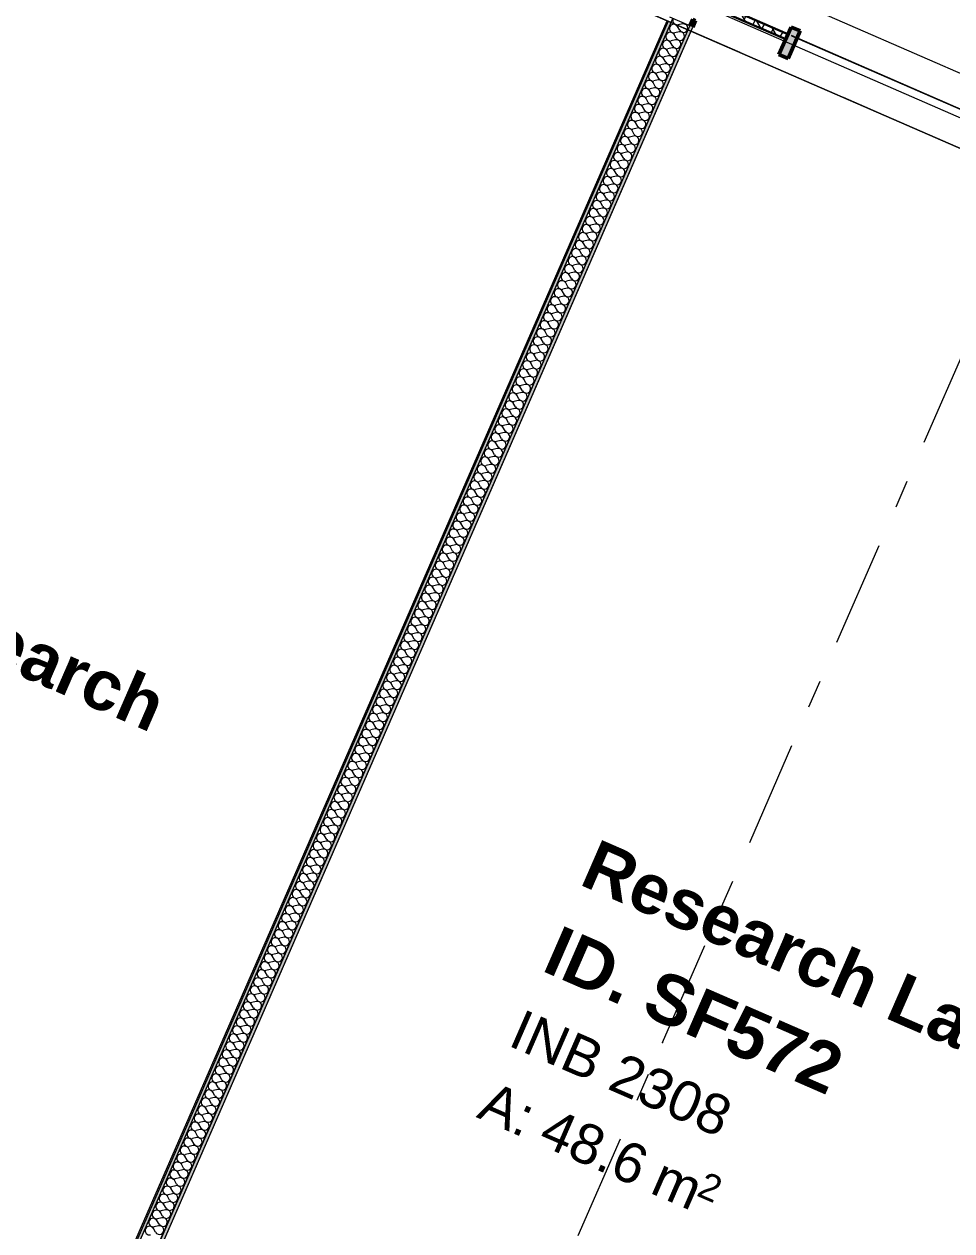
# Model space of a CAD drawing. Header units: millimetres. Extents: x -50172 to 90294, y -80883 to 956680.
# Drawn here: x 11344 to 15993, y -34472 to -28424 of the extents above; entities that cross this region are included whole.
import ezdxf
from ezdxf.enums import TextEntityAlignment as Align

# ---------------------------------------------------------------- set-up
doc = ezdxf.new("R2010")
doc.units = ezdxf.units.MM
doc.header["$MEASUREMENT"] = 0
doc.linetypes.add('Double Dashed', pattern=[1093.611073, 529.166651, -211.666656, 141.111112, -211.666656])
for name, color, linetype in [('A-25-M_Wall_Int', 7, 'Continuous'), ('New_A-15-MG_Structural_Grid_Phase_2', 7, 'Continuous'), ('New_A-20-M_Floor_Slab', 7, 'Continuous'), ('New_A-25-M_Curtain_Wall', 7, 'Continuous'), ('New_A-25-M_Wall_Ext', 7, 'Continuous'), ('New_A-25-M_Wall_Int', 7, 'Continuous'), ('New_A-35-M_FFE-Zone', 7, 'Continuous'), ('New_ArchiCAD Doors', 7, 'Continuous')]:
    doc.layers.add(name, color=color, linetype=linetype)
for name, color, linetype, lineweight, true_color in [('A-25-M_Wall_Int_Pen_No__107', 7, 'Continuous', 15, 0xa6a6a6), ('A-25-M_Wall_Int_Pen_No__27', 7, 'Continuous', 50, 0x2a2a2a), ('New_A-15-MG_Structural_Grid_Phase_2_Pen_No__222', 7, 'Continuous', 13, 0x65af33), ('New_A-25-M_Curtain_Wall_Pen_No__144', 7, 'Continuous', 0, 0xc8c8c8), ('New_A-25-M_Curtain_Wall_Pen_No__165', 7, 'Continuous', 0, 0x006060), ('New_A-25-M_Curtain_Wall_Pen_No__27', 7, 'Continuous', 50, 0x2a2a2a), ('New_A-25-M_Curtain_Wall_Pen_No__43', 7, 'Continuous', 30, 0x444444), ('New_A-25-M_Wall_Int_Pen_No__107', 7, 'Continuous', 15, 0xa6a6a6), ('New_A-35-M_FFE-Zone_Pen_No__74', 7, 'Continuous', 20, 0x606060)]:
    doc.layers.add(name, color=color, linetype=linetype, lineweight=lineweight, true_color=true_color)
for name, color, linetype, lineweight in [('New_A-20-M_Floor_Slab_Pen_No__89', 8, 'Continuous', 20), ('New_A-25-M_Curtain_Wall_Pen_No__1', 7, 'Continuous', 13), ('New_A-25-M_Wall_Int_Pen_No__1', 7, 'Continuous', 13), ('New_ArchiCAD Doors_Pen_No__87', 8, 'Continuous', 20), ('New_ArchiCAD Zone Stamps_Pen_No__9', 7, 'Continuous', 13)]:
    doc.layers.add(name, color=color, linetype=linetype, lineweight=lineweight)
doc.styles.add('GENERATED_STYLE_2', font='')
doc.styles.add('GENERATED_STYLE_3', font='')
doc.styles.add('GENERATED_STYLE_4', font='')
doc.styles.get('GENERATED_STYLE_2').set_extended_font_data('Arial', bold=True)
doc.styles.get('GENERATED_STYLE_3').set_extended_font_data('Arial')
doc.styles.get('GENERATED_STYLE_4').set_extended_font_data('Swis721 BT')

# ---------------------------------------------------------------- blocks, each defined once
blk = doc.blocks.new('Research Lab_INB 2308_20_1', base_point=(13904.9, -32607.4))
at = {"layer": 'New_A-35-M_FFE-Zone_Pen_No__74', "linetype": 'Continuous'}
for p, q in [((14685.8, -28459.1), (10406.8, -38272.2)), ((16285.7, -29156.8), (14685.8, -28459.1))]:
    blk.add_line(p, q, dxfattribs=at)
at = {"layer": 'New_ArchiCAD Zone Stamps_Pen_No__9'}
for tag, height, style, p in [('ROOM_NAME', 250, 'GENERATED_STYLE_2', (14219.2, -32504.4)), ('zoneNameLine2', 250, 'GENERATED_STYLE_2', (14030.8, -32936.5)), ('ROOM_NUMBER', 200, 'GENERATED_STYLE_3', (13842.4, -33357.2)), ('measuredAreaCode', 200, 'GENERATED_STYLE_3', (13685.3, -33717.3)), ('DUMMY_649', 200, 'GENERATED_STYLE_3', (13992.8, -33851.4)), ('DUMMY_650', 200, 'GENERATED_STYLE_3', (14482.1, -34064.8)), ('DUMMY_651', 133.3, 'GENERATED_STYLE_3', (14761.4, -34171.3))]:
    blk.add_attdef(tag, text='', height=height, rotation=336.44041, dxfattribs=dict(at, style=style)).set_placement(p, align=Align.TOP_LEFT)
blk = doc.blocks.new('LiSC Research_INB 2307_21_1', base_point=(11980.1, -31648))
at = {"layer": 'New_A-35-M_FFE-Zone_Pen_No__74', "linetype": 'Continuous'}
blk.add_line((10290.6, -38213.6), (14566.6, -28407.2), dxfattribs=at)
at = {"layer": 'New_ArchiCAD Zone Stamps_Pen_No__9'}
for tag, height, style, p in [('ROOM_NAME', 250, 'GENERATED_STYLE_2', (9818.8, -30761.7)), ('zoneNameLine2', 250, 'GENERATED_STYLE_2', (9630.4, -31193.8)), ('ROOM_NUMBER', 200, 'GENERATED_STYLE_3', (9441.9, -31614.5)), ('measuredAreaCode', 200, 'GENERATED_STYLE_3', (9284.9, -31974.6)), ('DUMMY_649', 200, 'GENERATED_STYLE_3', (9592.3, -32108.7)), ('DUMMY_650', 200, 'GENERATED_STYLE_3', (10081.6, -32322.1)), ('DUMMY_651', 133.3, 'GENERATED_STYLE_3', (10360.9, -32428.6))]:
    blk.add_attdef(tag, text='', height=height, rotation=336.44041, dxfattribs=dict(at, style=style)).set_placement(p, align=Align.TOP_LEFT)
blk = doc.blocks.new('Slab_4_1', base_point=(-34879.7, -33019))
at = {"layer": 'New_A-20-M_Floor_Slab_Pen_No__89', "linetype": 'Continuous', "flags": 128}
blk.add_lwpolyline([(1011.6, -48832.8), (12486.7, -53836.5), (17939.8, -41330.7), (16985.7, -40914.7), (17767.9, -39120.9), (18360.6, -39379.3), (18576.1, -38885), (18937.5, -39042.6), (20222.1, -36096.6), (17371, -34853.4), (19341.1, -30335.3), (10989.4, -26693.5), (10933.1, -26822.8), (1863.4, -22868)], dxfattribs=at)
blk = doc.blocks.new('Curtain Wall_14_1')
at = {"layer": 'New_A-25-M_Curtain_Wall', "linetype": 'Continuous', "lineweight": 0, "true_color": 0x000000}
h = blk.add_hatch(dxfattribs=at)
h.set_pattern_fill('Batt_Insulation_0001', color=178, style=0, pattern_type=2)
h.set_pattern_definition([(60, (0, 0), (-43.30127, 25), []), (120, (0, 0), (43.30127, 25), [])])
h.paths.add_polyline_path([(15171.9, -28474), (14300.8, -28095.1), (14289.6, -28120.7), (15160.8, -28499.6)])
at = {"layer": 'New_A-25-M_Curtain_Wall_Pen_No__144', "linetype": 'Continuous'}
blk.add_hatch(color=256, dxfattribs=at).paths.add_polyline_path([(15187.3, -28438.6), (15127.1, -28577.1), (15172.9, -28597.1), (15233.2, -28458.6)])
at = {"layer": 'New_A-25-M_Curtain_Wall_Pen_No__165', "linetype": 'Continuous', "lineweight": 0, "true_color": 0x001818}
blk.add_hatch(color=168, dxfattribs=at).paths.add_polyline_path([(16116.4, -28884.7), (15190.3, -28481.9), (15189.9, -28482.8), (16116, -28885.6)])
at = {"layer": 'New_A-25-M_Curtain_Wall_Pen_No__1', "linetype": 'Continuous'}
for p, q in [((15190.3, -28481.9), (15189.9, -28482.8)), ((15189.9, -28482.8), (16116, -28885.6)), ((16116.4, -28884.7), (15190.3, -28481.9))]:
    blk.add_line(p, q, dxfattribs=at)
at = {"layer": 'New_A-25-M_Curtain_Wall_Pen_No__27', "linetype": 'Continuous'}
for p, q in [((15187.3, -28438.6), (15127.1, -28577.1)), ((15172.9, -28597.1), (15233.2, -28458.6)), ((15233.2, -28458.6), (15187.3, -28438.6)), ((15127.1, -28577.1), (15172.9, -28597.1))]:
    blk.add_line(p, q, dxfattribs=at)
at = {"layer": 'New_A-25-M_Curtain_Wall_Pen_No__43', "linetype": 'Continuous'}
for p, q in [((15160.8, -28499.6), (14289.6, -28120.7)), ((14300.8, -28095.1), (15171.9, -28474))]:
    blk.add_line(p, q, dxfattribs=at)
blk = doc.blocks.new('Simple Door Opening_5')
at = {"layer": 'New_ArchiCAD Doors_Pen_No__87', "linetype": 'Continuous'}
for p, q in [((-2556.1, 0), (2556.1, 0)), ((2556.1, -345), (-2556.1, -345))]:
    blk.add_line(p, q, dxfattribs=at)
blk = doc.blocks.new('Wall_46_1', base_point=(22006.6, -31651.4))
at = {"layer": 'New_ArchiCAD Doors', "color": 251, "linetype": 'Continuous', "lineweight": 20, "true_color": 0x606060, "xscale": -1, "zscale": 1000, "rotation": 336.4404115839876}
blk.add_blockref('Simple Door Opening_5', (13884.9, -27733.5), dxfattribs=at)
blk = doc.blocks.new('*X502')
at = {"layer": 'New_A-25-M_Wall_Int_Pen_No__107', "linetype": 'Continuous'}
for p, q in [((14643.6, -28422.8), (14622.2, -28427.9)), ((14612, -28495.1), (14601.2, -28476.1)), ((14626, -28463), (14604.7, -28468)), ((14629.5, -28455), (14618.7, -28435.9)), ((14591, -28543.3), (14569.7, -28548.3)), ((14594.5, -28535.3), (14583.7, -28516.2)), ((14608.5, -28503.1), (14587.2, -28508.2)), ((14559.5, -28615.6), (14548.7, -28596.5)), ((14573.5, -28583.5), (14552.2, -28588.5)), ((14577, -28575.4), (14566.2, -28556.4)), ((14538.5, -28663.8), (14517.2, -28668.8)), ((14542, -28655.7), (14531.2, -28636.7)), ((14556, -28623.6), (14534.7, -28628.7)), ((14507, -28736.1), (14496.2, -28717)), ((14521, -28703.9), (14499.7, -28709)), ((14524.5, -28695.9), (14513.7, -28676.8)), ((14486, -28784.2), (14464.6, -28789.3)), ((14489.5, -28776.2), (14478.7, -28757.2)), ((14503.5, -28744.1), (14482.2, -28749.1)), ((14454.4, -28856.5), (14443.6, -28837.5)), ((14468.4, -28824.4), (14447.1, -28829.4)), ((14472, -28816.4), (14461.1, -28797.3)), ((14433.4, -28904.7), (14412.1, -28909.8)), ((14436.9, -28896.7), (14426.1, -28877.6)), ((14450.9, -28864.6), (14429.6, -28869.6)), ((14401.9, -28977), (14391.1, -28958)), ((14415.9, -28944.9), (14394.6, -28949.9)), ((14419.4, -28936.8), (14408.6, -28917.8)), ((14380.9, -29025.2), (14359.6, -29030.2)), ((14384.4, -29017.2), (14373.6, -28998.1)), ((14398.4, -28985), (14377.1, -28990.1)), ((14349.4, -29097.5), (14338.6, -29078.4)), ((14363.4, -29065.4), (14342.1, -29070.4)), ((14366.9, -29057.3), (14356.1, -29038.3)), ((14328.4, -29145.7), (14307, -29150.7)), ((14331.9, -29137.6), (14321.1, -29118.6)), ((14345.9, -29105.5), (14324.6, -29110.6)), ((14296.8, -29218), (14286, -29198.9)), ((14310.9, -29185.8), (14289.5, -29190.9)), ((14314.4, -29177.8), (14303.5, -29158.7)), ((14275.8, -29266.1), (14254.5, -29271.2)), ((14279.3, -29258.1), (14268.5, -29239.1)), ((14293.3, -29226), (14272, -29231)), ((14244.3, -29338.4), (14233.5, -29319.4)), ((14258.3, -29306.3), (14237, -29311.3)), ((14261.8, -29298.3), (14251, -29279.2)), ((14223.3, -29386.6), (14202, -29391.7)), ((14226.8, -29378.6), (14216, -29359.5)), ((14240.8, -29346.5), (14219.5, -29351.5)), ((14191.8, -29458.9), (14181, -29439.8)), ((14205.8, -29426.8), (14184.5, -29431.8)), ((14209.3, -29418.7), (14198.5, -29399.7)), ((14170.8, -29507.1), (14149.4, -29512.1)), ((14174.3, -29499.1), (14163.5, -29480)), ((14188.3, -29466.9), (14167, -29472)), ((14139.2, -29579.4), (14128.4, -29560.3)), ((14153.3, -29547.2), (14131.9, -29552.3)), ((14156.8, -29539.2), (14145.9, -29520.2)), ((14118.2, -29627.6), (14096.9, -29632.6)), ((14121.7, -29619.5), (14110.9, -29600.5)), ((14135.7, -29587.4), (14114.4, -29592.4)), ((14086.7, -29699.8), (14075.9, -29680.8)), ((14100.7, -29667.7), (14079.4, -29672.8)), ((14104.2, -29659.7), (14093.4, -29640.6)), ((14065.7, -29748), (14044.4, -29753.1)), ((14069.2, -29740), (14058.4, -29721)), ((14083.2, -29707.9), (14061.9, -29712.9)), ((14034.2, -29820.3), (14023.4, -29801.3)), ((14048.2, -29788.2), (14026.9, -29793.2)), ((14051.7, -29780.2), (14040.9, -29761.1)), ((14013.2, -29868.5), (13991.9, -29873.6)), ((14016.7, -29860.5), (14005.9, -29841.4)), ((14030.7, -29828.3), (14009.4, -29833.4)), ((13981.6, -29940.8), (13970.8, -29921.7)), ((13995.7, -29908.7), (13974.3, -29913.7)), ((13999.2, -29900.6), (13988.3, -29881.6)), ((13960.6, -29989), (13939.3, -29994)), ((13964.1, -29980.9), (13953.3, -29961.9)), ((13978.1, -29948.8), (13956.8, -29953.9)), ((13929.1, -30061.3), (13918.3, -30042.2)), ((13943.1, -30029.1), (13921.8, -30034.2)), ((13946.6, -30021.1), (13935.8, -30002.1)), ((13908.1, -30109.5), (13886.8, -30114.5)), ((13911.6, -30101.4), (13900.8, -30082.4)), ((13925.6, -30069.3), (13904.3, -30074.3)), ((13876.6, -30181.7), (13865.8, -30162.7)), ((13890.6, -30149.6), (13869.3, -30154.7)), ((13894.1, -30141.6), (13883.3, -30122.5)), ((13855.6, -30229.9), (13834.3, -30235)), ((13859.1, -30221.9), (13848.3, -30202.8)), ((13873.1, -30189.8), (13851.8, -30194.8)), ((13824.1, -30302.2), (13813.2, -30283.2)), ((13838.1, -30270.1), (13816.7, -30275.1)), ((13841.6, -30262.1), (13830.8, -30243)), ((13803, -30350.4), (13781.7, -30355.4)), ((13806.5, -30342.4), (13795.7, -30323.3)), ((13820.5, -30310.2), (13799.2, -30315.3)), ((13771.5, -30422.7), (13760.7, -30403.6)), ((13785.5, -30390.6), (13764.2, -30395.6)), ((13789, -30382.5), (13778.2, -30363.5)), ((13750.5, -30470.9), (13729.2, -30475.9)), ((13754, -30462.8), (13743.2, -30443.8)), ((13768, -30430.7), (13746.7, -30435.8)), ((13719, -30543.2), (13708.2, -30524.1)), ((13733, -30511), (13711.7, -30516.1)), ((13736.5, -30503), (13725.7, -30483.9)), ((13698, -30591.3), (13676.7, -30596.4)), ((13701.5, -30583.3), (13690.7, -30564.3)), ((13715.5, -30551.2), (13694.2, -30556.2)), ((13666.5, -30663.6), (13655.6, -30644.6)), ((13680.5, -30631.5), (13659.1, -30636.5)), ((13684, -30623.5), (13673.2, -30604.4)), ((13645.4, -30711.8), (13624.1, -30716.9)), ((13648.9, -30703.8), (13638.1, -30684.7)), ((13663, -30671.7), (13641.6, -30676.7)), ((13613.9, -30784.1), (13603.1, -30765.1)), ((13627.9, -30752), (13606.6, -30757)), ((13631.4, -30743.9), (13620.6, -30724.9)), ((13592.9, -30832.3), (13571.6, -30837.3)), ((13596.4, -30824.3), (13585.6, -30805.2)), ((13610.4, -30792.1), (13589.1, -30797.2)), ((13561.4, -30904.6), (13550.6, -30885.5)), ((13575.4, -30872.5), (13554.1, -30877.5)), ((13578.9, -30864.4), (13568.1, -30845.4)), ((13540.4, -30952.8), (13519.1, -30957.8)), ((13543.9, -30944.7), (13533.1, -30925.7)), ((13557.9, -30912.6), (13536.6, -30917.7)), ((13508.9, -31025.1), (13498, -31006)), ((13522.9, -30992.9), (13501.5, -30998)), ((13526.4, -30984.9), (13515.6, -30965.8)), ((13487.8, -31073.2), (13466.5, -31078.3)), ((13491.3, -31065.2), (13480.5, -31046.2)), ((13505.4, -31033.1), (13484, -31038.1)), ((13456.3, -31145.5), (13445.5, -31126.5)), ((13470.3, -31113.4), (13449, -31118.4)), ((13473.8, -31105.4), (13463, -31086.3)), ((13435.3, -31193.7), (13414, -31198.8)), ((13438.8, -31185.7), (13428, -31166.6)), ((13452.8, -31153.6), (13431.5, -31158.6)), ((13403.8, -31266), (13393, -31246.9)), ((13417.8, -31233.9), (13396.5, -31238.9)), ((13421.3, -31225.8), (13410.5, -31206.8)), ((13368.8, -31346.3), (13358, -31327.3)), ((13382.8, -31314.2), (13361.5, -31319.2)), ((13386.3, -31306.2), (13375.5, -31287.1)), ((13400.3, -31274), (13379, -31279.1)), ((13351.3, -31386.5), (13340.5, -31367.4)), ((13365.3, -31354.3), (13344, -31359.4)), ((13316.2, -31466.8), (13305.4, -31447.7)), ((13330.2, -31434.7), (13308.9, -31439.7)), ((13333.7, -31426.6), (13322.9, -31407.6)), ((13347.8, -31394.5), (13326.4, -31399.5)), ((13298.7, -31506.9), (13287.9, -31487.9)), ((13312.7, -31474.8), (13291.4, -31479.9)), ((13263.7, -31587.3), (13252.9, -31568.2)), ((13277.7, -31555.1), (13256.4, -31560.2)), ((13281.2, -31547.1), (13270.4, -31528.1)), ((13295.2, -31515), (13273.9, -31520)), ((13246.2, -31627.4), (13235.4, -31608.4)), ((13260.2, -31595.3), (13238.9, -31600.3)), ((13211.2, -31707.7), (13200.4, -31688.7)), ((13225.2, -31675.6), (13203.9, -31680.7)), ((13228.7, -31667.6), (13217.9, -31648.5)), ((13242.7, -31635.4), (13221.4, -31640.5)), ((13193.7, -31747.9), (13182.9, -31728.8)), ((13207.7, -31715.8), (13186.4, -31720.8)), ((13158.6, -31828.2), (13147.8, -31809.2)), ((13172.7, -31796.1), (13151.3, -31801.1)), ((13176.2, -31788), (13165.3, -31769)), ((13190.2, -31755.9), (13168.8, -31761)), ((13141.1, -31868.4), (13130.3, -31849.3)), ((13155.1, -31836.2), (13133.8, -31841.3)), ((13106.1, -31948.7), (13095.3, -31929.6)), ((13120.1, -31916.6), (13098.8, -31921.6)), ((13123.6, -31908.5), (13112.8, -31889.5)), ((13137.6, -31876.4), (13116.3, -31881.4)), ((13088.6, -31988.8), (13077.8, -31969.8)), ((13102.6, -31956.7), (13081.3, -31961.8)), ((13053.6, -32069.2), (13042.8, -32050.1)), ((13067.6, -32037), (13046.3, -32042.1)), ((13071.1, -32029), (13060.3, -32009.9)), ((13085.1, -31996.9), (13063.8, -32001.9)), ((13036.1, -32109.3), (13025.3, -32090.3)), ((13050.1, -32077.2), (13028.8, -32082.2)), ((13001, -32189.6), (12990.2, -32170.6)), ((13015.1, -32157.5), (12993.7, -32162.5)), ((13018.6, -32149.5), (13007.7, -32130.4)), ((13032.6, -32117.3), (13011.2, -32122.4)), ((12983.5, -32229.8), (12972.7, -32210.7)), ((12997.5, -32197.7), (12976.2, -32202.7)), ((12948.5, -32310.1), (12937.7, -32291)), ((12962.5, -32278), (12941.2, -32283)), ((12966, -32269.9), (12955.2, -32250.9)), ((12980, -32237.8), (12958.7, -32242.9)), ((12931, -32350.3), (12920.2, -32331.2)), ((12945, -32318.1), (12923.7, -32323.2)), ((12896, -32430.6), (12885.2, -32411.5)), ((12910, -32398.4), (12888.7, -32403.5)), ((12913.5, -32390.4), (12902.7, -32371.4)), ((12927.5, -32358.3), (12906.2, -32363.3)), ((12878.5, -32470.7), (12867.7, -32451.7)), ((12892.5, -32438.6), (12871.2, -32443.6)), ((12843.4, -32551), (12832.6, -32532)), ((12857.5, -32518.9), (12836.1, -32524)), ((12861, -32510.9), (12850.1, -32491.8)), ((12875, -32478.8), (12853.7, -32483.8)), ((12825.9, -32591.2), (12815.1, -32572.2)), ((12839.9, -32559.1), (12818.6, -32564.1)), ((12790.9, -32671.5), (12780.1, -32652.5)), ((12804.9, -32639.4), (12783.6, -32644.4)), ((12808.4, -32631.4), (12797.6, -32612.3)), ((12822.4, -32599.2), (12801.1, -32604.3)), ((12773.4, -32711.7), (12762.6, -32692.6)), ((12787.4, -32679.6), (12766.1, -32684.6)), ((12738.4, -32792), (12727.6, -32772.9)), ((12752.4, -32759.9), (12731.1, -32764.9)), ((12755.9, -32751.8), (12745.1, -32732.8)), ((12769.9, -32719.7), (12748.6, -32724.8)), ((12720.9, -32832.2), (12710.1, -32813.1)), ((12734.9, -32800), (12713.6, -32805.1)), ((12685.9, -32912.5), (12675, -32893.4)), ((12699.9, -32880.3), (12678.5, -32885.4)), ((12703.4, -32872.3), (12692.6, -32853.3)), ((12717.4, -32840.2), (12696.1, -32845.2)), ((12668.3, -32952.6), (12657.5, -32933.6)), ((12682.3, -32920.5), (12661, -32925.5)), ((12633.3, -33032.9), (12622.5, -33013.9)), ((12647.3, -33000.8), (12626, -33005.9)), ((12650.8, -32992.8), (12640, -32973.7)), ((12664.8, -32960.7), (12643.5, -32965.7)), ((12612.3, -33081.1), (12591, -33086.2)), ((12615.8, -33073.1), (12605, -33054)), ((12629.8, -33041), (12608.5, -33046)), ((12580.8, -33153.4), (12570, -33134.4)), ((12594.8, -33121.3), (12573.5, -33126.3)), ((12598.3, -33113.3), (12587.5, -33094.2)), ((12559.8, -33201.6), (12538.5, -33206.6)), ((12563.3, -33193.6), (12552.5, -33174.5)), ((12577.3, -33161.4), (12556, -33166.5)), ((12528.3, -33273.9), (12517.4, -33254.8)), ((12542.3, -33241.8), (12520.9, -33246.8)), ((12545.8, -33233.7), (12535, -33214.7)), ((12507.2, -33322.1), (12485.9, -33327.1)), ((12510.7, -33314), (12499.9, -33295)), ((12524.8, -33281.9), (12503.4, -33287)), ((12475.7, -33394.4), (12464.9, -33375.3)), ((12489.7, -33362.2), (12468.4, -33367.3)), ((12493.2, -33354.2), (12482.4, -33335.2)), ((12454.7, -33442.5), (12433.4, -33447.6)), ((12458.2, -33434.5), (12447.4, -33415.5)), ((12472.2, -33402.4), (12450.9, -33407.4)), ((12423.2, -33514.8), (12412.4, -33495.8)), ((12437.2, -33482.7), (12415.9, -33487.7)), ((12440.7, -33474.7), (12429.9, -33455.6)), ((12402.2, -33563), (12380.9, -33568.1)), ((12405.7, -33555), (12394.9, -33535.9)), ((12419.7, -33522.9), (12398.4, -33527.9)), ((12370.7, -33635.3), (12359.8, -33616.3)), ((12384.7, -33603.2), (12363.3, -33608.2)), ((12388.2, -33595.1), (12377.4, -33576.1)), ((12349.6, -33683.5), (12328.3, -33688.5)), ((12353.1, -33675.5), (12342.3, -33656.4)), ((12367.2, -33643.3), (12345.8, -33648.4)), ((12318.1, -33755.8), (12307.3, -33736.7)), ((12332.1, -33723.7), (12310.8, -33728.7)), ((12335.6, -33715.6), (12324.8, -33696.6)), ((12297.1, -33804), (12275.8, -33809)), ((12300.6, -33795.9), (12289.8, -33776.9)), ((12314.6, -33763.8), (12293.3, -33768.9)), ((12265.6, -33876.3), (12254.8, -33857.2)), ((12279.6, -33844.1), (12258.3, -33849.2)), ((12283.1, -33836.1), (12272.3, -33817)), ((12244.6, -33924.4), (12223.3, -33929.5)), ((12248.1, -33916.4), (12237.3, -33897.4)), ((12262.1, -33884.3), (12240.8, -33889.3)), ((12213.1, -33996.7), (12202.2, -33977.7)), ((12227.1, -33964.6), (12205.8, -33969.6)), ((12230.6, -33956.6), (12219.8, -33937.5)), ((12192, -34044.9), (12170.7, -34050)), ((12195.5, -34036.9), (12184.7, -34017.8)), ((12209.6, -34004.8), (12188.2, -34009.8)), ((12160.5, -34117.2), (12149.7, -34098.1)), ((12174.5, -34085.1), (12153.2, -34090.1)), ((12178, -34077), (12167.2, -34058)), ((12139.5, -34165.4), (12118.2, -34170.4)), ((12143, -34157.4), (12132.2, -34138.3)), ((12157, -34125.2), (12135.7, -34130.3)), ((12108, -34237.7), (12097.2, -34218.6)), ((12122, -34205.5), (12100.7, -34210.6)), ((12125.5, -34197.5), (12114.7, -34178.5)), ((12087, -34285.9), (12065.7, -34290.9)), ((12090.5, -34277.8), (12079.7, -34258.8)), ((12104.5, -34245.7), (12083.2, -34250.7)), ((12055.5, -34358.1), (12044.7, -34339.1)), ((12069.5, -34326), (12048.2, -34331.1)), ((12073, -34318), (12062.2, -34298.9)), ((12034.4, -34406.3), (12013.1, -34411.4)), ((12038, -34398.3), (12027.1, -34379.3)), ((12052, -34366.2), (12030.6, -34371.2)), ((12002.9, -34478.6), (11992.1, -34459.6)), ((12016.9, -34446.5), (11995.6, -34451.5)), ((12020.4, -34438.5), (12009.6, -34419.4))]:
    blk.add_line(p, q, dxfattribs=at)
for centre, start, end in [((14617.2, -28406.6), 156.44041, 283.31031), ((14648.6, -28444.1), 209.57051, 103.31031), ((14666.1, -28404), 229.31518, 263.56565), ((14582.2, -28486.9), 156.44041, 283.31031), ((14582.2, -28486.9), 29.57051, 156.44041), ((14599.7, -28446.7), 156.44041, 283.31031), ((14599.7, -28446.7), 29.57051, 156.44041), ((14631.1, -28484.3), 209.57051, 103.31031), ((14547.2, -28567.2), 29.57051, 156.44041), ((14564.7, -28527), 156.44041, 283.31031), ((14564.7, -28527), 29.57051, 156.44041), ((14596.1, -28564.6), 209.57051, 103.31031), ((14613.6, -28524.5), 209.57051, 103.31031), ((14529.6, -28607.3), 156.44041, 283.31031), ((14529.6, -28607.3), 29.57051, 156.44041), ((14547.2, -28567.2), 156.44041, 283.31031), ((14578.6, -28604.8), 209.57051, 103.31031), ((14494.6, -28687.7), 29.57051, 156.44041), ((14512.1, -28647.5), 156.44041, 283.31031), ((14512.1, -28647.5), 29.57051, 156.44041), ((14543.5, -28685.1), 209.57051, 103.31031), ((14561, -28644.9), 209.57051, 103.31031), ((14477.1, -28727.8), 156.44041, 283.31031), ((14477.1, -28727.8), 29.57051, 156.44041), ((14494.6, -28687.7), 156.44041, 283.31031), ((14526, -28725.2), 209.57051, 103.31031), ((14442.1, -28808.1), 29.57051, 156.44041), ((14459.6, -28768), 156.44041, 283.31031), ((14459.6, -28768), 29.57051, 156.44041), ((14491, -28805.6), 209.57051, 103.31031), ((14508.5, -28765.4), 209.57051, 103.31031), ((14424.6, -28848.3), 156.44041, 283.31031), ((14424.6, -28848.3), 29.57051, 156.44041), ((14442.1, -28808.1), 156.44041, 283.31031), ((14473.5, -28845.7), 209.57051, 103.31031), ((14389.6, -28928.6), 29.57051, 156.44041), ((14407.1, -28888.4), 156.44041, 283.31031), ((14407.1, -28888.4), 29.57051, 156.44041), ((14438.5, -28926), 209.57051, 103.31031), ((14456, -28885.9), 209.57051, 103.31031), ((14372, -28968.8), 156.44041, 283.31031), ((14372, -28968.8), 29.57051, 156.44041), ((14389.6, -28928.6), 156.44041, 283.31031), ((14421, -28966.2), 209.57051, 103.31031), ((14337, -29049.1), 29.57051, 156.44041), ((14354.5, -29008.9), 156.44041, 283.31031), ((14354.5, -29008.9), 29.57051, 156.44041), ((14385.9, -29046.5), 209.57051, 103.31031), ((14403.4, -29006.4), 209.57051, 103.31031), ((14319.5, -29089.2), 156.44041, 283.31031), ((14319.5, -29089.2), 29.57051, 156.44041), ((14337, -29049.1), 156.44041, 283.31031), ((14368.4, -29086.7), 209.57051, 103.31031), ((14284.5, -29169.6), 29.57051, 156.44041), ((14302, -29129.4), 156.44041, 283.31031), ((14302, -29129.4), 29.57051, 156.44041), ((14333.4, -29167), 209.57051, 103.31031), ((14350.9, -29126.8), 209.57051, 103.31031), ((14267, -29209.7), 156.44041, 283.31031), ((14267, -29209.7), 29.57051, 156.44041), ((14284.5, -29169.6), 156.44041, 283.31031), ((14315.9, -29207.1), 209.57051, 103.31031), ((14232, -29290), 29.57051, 156.44041), ((14249.5, -29249.9), 156.44041, 283.31031), ((14249.5, -29249.9), 29.57051, 156.44041), ((14280.9, -29287.5), 209.57051, 103.31031), ((14298.4, -29247.3), 209.57051, 103.31031), ((14214.4, -29330.2), 156.44041, 283.31031), ((14214.4, -29330.2), 29.57051, 156.44041), ((14232, -29290), 156.44041, 283.31031), ((14263.4, -29327.6), 209.57051, 103.31031), ((14179.4, -29410.5), 29.57051, 156.44041), ((14196.9, -29370.3), 156.44041, 283.31031), ((14196.9, -29370.3), 29.57051, 156.44041), ((14228.3, -29407.9), 209.57051, 103.31031), ((14245.9, -29367.8), 209.57051, 103.31031), ((14161.9, -29450.7), 156.44041, 283.31031), ((14161.9, -29450.7), 29.57051, 156.44041), ((14179.4, -29410.5), 156.44041, 283.31031), ((14210.8, -29448.1), 209.57051, 103.31031), ((14126.9, -29531), 29.57051, 156.44041), ((14144.4, -29490.8), 156.44041, 283.31031), ((14144.4, -29490.8), 29.57051, 156.44041), ((14175.8, -29528.4), 209.57051, 103.31031), ((14193.3, -29488.2), 209.57051, 103.31031), ((14109.4, -29571.1), 156.44041, 283.31031), ((14109.4, -29571.1), 29.57051, 156.44041), ((14126.9, -29531), 156.44041, 283.31031), ((14158.3, -29568.6), 209.57051, 103.31031), ((14074.4, -29651.4), 29.57051, 156.44041), ((14091.9, -29611.3), 156.44041, 283.31031), ((14091.9, -29611.3), 29.57051, 156.44041), ((14123.3, -29648.9), 209.57051, 103.31031), ((14140.8, -29608.7), 209.57051, 103.31031), ((14056.9, -29691.6), 156.44041, 283.31031), ((14056.9, -29691.6), 29.57051, 156.44041), ((14074.4, -29651.4), 156.44041, 283.31031), ((14105.8, -29689), 209.57051, 103.31031), ((14021.8, -29771.9), 29.57051, 156.44041), ((14039.3, -29731.8), 156.44041, 283.31031), ((14039.3, -29731.8), 29.57051, 156.44041), ((14070.7, -29769.4), 209.57051, 103.31031), ((14088.3, -29729.2), 209.57051, 103.31031), ((14004.3, -29812.1), 156.44041, 283.31031), ((14004.3, -29812.1), 29.57051, 156.44041), ((14021.8, -29771.9), 156.44041, 283.31031), ((14053.2, -29809.5), 209.57051, 103.31031), ((13969.3, -29892.4), 29.57051, 156.44041), ((13986.8, -29852.2), 156.44041, 283.31031), ((13986.8, -29852.2), 29.57051, 156.44041), ((14018.2, -29889.8), 209.57051, 103.31031), ((14035.7, -29849.7), 209.57051, 103.31031), ((13951.8, -29932.5), 156.44041, 283.31031), ((13951.8, -29932.5), 29.57051, 156.44041), ((13969.3, -29892.4), 156.44041, 283.31031), ((14000.7, -29930), 209.57051, 103.31031), ((13916.8, -30012.9), 29.57051, 156.44041), ((13934.3, -29972.7), 156.44041, 283.31031), ((13934.3, -29972.7), 29.57051, 156.44041), ((13965.7, -30010.3), 209.57051, 103.31031), ((13983.2, -29970.1), 209.57051, 103.31031), ((13899.3, -30053), 156.44041, 283.31031), ((13899.3, -30053), 29.57051, 156.44041), ((13916.8, -30012.9), 156.44041, 283.31031), ((13948.2, -30050.5), 209.57051, 103.31031), ((13864.2, -30133.3), 29.57051, 156.44041), ((13881.7, -30093.2), 156.44041, 283.31031), ((13881.7, -30093.2), 29.57051, 156.44041), ((13913.1, -30130.8), 209.57051, 103.31031), ((13930.7, -30090.6), 209.57051, 103.31031), ((13846.7, -30173.5), 156.44041, 283.31031), ((13846.7, -30173.5), 29.57051, 156.44041), ((13864.2, -30133.3), 156.44041, 283.31031), ((13895.6, -30170.9), 209.57051, 103.31031), ((13811.7, -30253.8), 29.57051, 156.44041), ((13829.2, -30213.7), 156.44041, 283.31031), ((13829.2, -30213.7), 29.57051, 156.44041), ((13860.6, -30251.2), 209.57051, 103.31031), ((13878.1, -30211.1), 209.57051, 103.31031), ((13794.2, -30294), 156.44041, 283.31031), ((13794.2, -30294), 29.57051, 156.44041), ((13811.7, -30253.8), 156.44041, 283.31031), ((13843.1, -30291.4), 209.57051, 103.31031), ((13759.2, -30374.3), 29.57051, 156.44041), ((13776.7, -30334.1), 156.44041, 283.31031), ((13776.7, -30334.1), 29.57051, 156.44041), ((13808.1, -30371.7), 209.57051, 103.31031), ((13825.6, -30331.6), 209.57051, 103.31031), ((13741.7, -30414.4), 156.44041, 283.31031), ((13741.7, -30414.4), 29.57051, 156.44041), ((13759.2, -30374.3), 156.44041, 283.31031), ((13790.6, -30411.9), 209.57051, 103.31031), ((13706.6, -30494.8), 29.57051, 156.44041), ((13724.1, -30454.6), 156.44041, 283.31031), ((13724.1, -30454.6), 29.57051, 156.44041), ((13755.5, -30492.2), 209.57051, 103.31031), ((13773.1, -30452), 209.57051, 103.31031), ((13689.1, -30534.9), 156.44041, 283.31031), ((13689.1, -30534.9), 29.57051, 156.44041), ((13706.6, -30494.8), 156.44041, 283.31031), ((13738, -30532.3), 209.57051, 103.31031), ((13654.1, -30615.2), 29.57051, 156.44041), ((13671.6, -30575.1), 156.44041, 283.31031), ((13671.6, -30575.1), 29.57051, 156.44041), ((13703, -30612.7), 209.57051, 103.31031), ((13720.5, -30572.5), 209.57051, 103.31031), ((13636.6, -30655.4), 156.44041, 283.31031), ((13636.6, -30655.4), 29.57051, 156.44041), ((13654.1, -30615.2), 156.44041, 283.31031), ((13685.5, -30652.8), 209.57051, 103.31031), ((13601.6, -30735.7), 29.57051, 156.44041), ((13619.1, -30695.5), 156.44041, 283.31031), ((13619.1, -30695.5), 29.57051, 156.44041), ((13650.5, -30733.1), 209.57051, 103.31031), ((13668, -30693), 209.57051, 103.31031), ((13584.1, -30775.9), 156.44041, 283.31031), ((13584.1, -30775.9), 29.57051, 156.44041), ((13601.6, -30735.7), 156.44041, 283.31031), ((13633, -30773.3), 209.57051, 103.31031), ((13549, -30856.2), 29.57051, 156.44041), ((13566.5, -30816), 156.44041, 283.31031), ((13566.5, -30816), 29.57051, 156.44041), ((13598, -30853.6), 209.57051, 103.31031), ((13615.5, -30813.5), 209.57051, 103.31031), ((13531.5, -30896.3), 156.44041, 283.31031), ((13531.5, -30896.3), 29.57051, 156.44041), ((13549, -30856.2), 156.44041, 283.31031), ((13580.4, -30893.8), 209.57051, 103.31031), ((13496.5, -30976.7), 29.57051, 156.44041), ((13514, -30936.5), 156.44041, 283.31031), ((13514, -30936.5), 29.57051, 156.44041), ((13545.4, -30974.1), 209.57051, 103.31031), ((13562.9, -30933.9), 209.57051, 103.31031), ((13479, -31016.8), 156.44041, 283.31031), ((13479, -31016.8), 29.57051, 156.44041), ((13496.5, -30976.7), 156.44041, 283.31031), ((13527.9, -31014.2), 209.57051, 103.31031), ((13444, -31097.1), 29.57051, 156.44041), ((13461.5, -31057), 156.44041, 283.31031), ((13461.5, -31057), 29.57051, 156.44041), ((13492.9, -31094.6), 209.57051, 103.31031), ((13510.4, -31054.4), 209.57051, 103.31031), ((13426.5, -31137.3), 156.44041, 283.31031), ((13426.5, -31137.3), 29.57051, 156.44041), ((13444, -31097.1), 156.44041, 283.31031), ((13475.4, -31134.7), 209.57051, 103.31031), ((13391.4, -31217.6), 29.57051, 156.44041), ((13409, -31177.4), 156.44041, 283.31031), ((13409, -31177.4), 29.57051, 156.44041), ((13440.4, -31215), 209.57051, 103.31031), ((13457.9, -31174.9), 209.57051, 103.31031), ((13373.9, -31257.8), 156.44041, 283.31031), ((13373.9, -31257.8), 29.57051, 156.44041), ((13391.4, -31217.6), 156.44041, 283.31031), ((13422.8, -31255.2), 209.57051, 103.31031), ((13338.9, -31338.1), 29.57051, 156.44041), ((13356.4, -31297.9), 156.44041, 283.31031), ((13356.4, -31297.9), 29.57051, 156.44041), ((13387.8, -31335.5), 209.57051, 103.31031), ((13405.3, -31295.3), 209.57051, 103.31031), ((13321.4, -31378.2), 156.44041, 283.31031), ((13321.4, -31378.2), 29.57051, 156.44041), ((13338.9, -31338.1), 156.44041, 283.31031), ((13370.3, -31375.7), 209.57051, 103.31031), ((13286.4, -31458.5), 29.57051, 156.44041), ((13303.9, -31418.4), 156.44041, 283.31031), ((13303.9, -31418.4), 29.57051, 156.44041), ((13335.3, -31456), 209.57051, 103.31031), ((13352.8, -31415.8), 209.57051, 103.31031), ((13268.9, -31498.7), 156.44041, 283.31031), ((13268.9, -31498.7), 29.57051, 156.44041), ((13286.4, -31458.5), 156.44041, 283.31031), ((13317.8, -31496.1), 209.57051, 103.31031), ((13233.8, -31579), 29.57051, 156.44041), ((13251.4, -31538.9), 156.44041, 283.31031), ((13251.4, -31538.9), 29.57051, 156.44041), ((13282.8, -31576.5), 209.57051, 103.31031), ((13300.3, -31536.3), 209.57051, 103.31031), ((13216.3, -31619.2), 156.44041, 283.31031), ((13216.3, -31619.2), 29.57051, 156.44041), ((13233.8, -31579), 156.44041, 283.31031), ((13265.2, -31616.6), 209.57051, 103.31031), ((13181.3, -31699.5), 29.57051, 156.44041), ((13198.8, -31659.3), 156.44041, 283.31031), ((13198.8, -31659.3), 29.57051, 156.44041), ((13230.2, -31696.9), 209.57051, 103.31031), ((13247.7, -31656.8), 209.57051, 103.31031), ((13163.8, -31739.6), 156.44041, 283.31031), ((13163.8, -31739.6), 29.57051, 156.44041), ((13181.3, -31699.5), 156.44041, 283.31031), ((13212.7, -31737.1), 209.57051, 103.31031), ((13128.8, -31820), 156.44041, 283.31031), ((13128.8, -31820), 29.57051, 156.44041), ((13146.3, -31779.8), 156.44041, 283.31031), ((13146.3, -31779.8), 29.57051, 156.44041), ((13177.7, -31817.4), 209.57051, 103.31031), ((13195.2, -31777.2), 209.57051, 103.31031), ((13111.3, -31860.1), 156.44041, 283.31031), ((13111.3, -31860.1), 29.57051, 156.44041), ((13160.2, -31857.6), 209.57051, 103.31031), ((13076.2, -31940.4), 156.44041, 283.31031), ((13076.2, -31940.4), 29.57051, 156.44041), ((13093.8, -31900.3), 156.44041, 283.31031), ((13093.8, -31900.3), 29.57051, 156.44041), ((13125.2, -31937.9), 209.57051, 103.31031), ((13142.7, -31897.7), 209.57051, 103.31031), ((13058.7, -31980.6), 156.44041, 283.31031), ((13058.7, -31980.6), 29.57051, 156.44041), ((13107.7, -31978), 209.57051, 103.31031), ((13023.7, -32060.9), 156.44041, 283.31031), ((13023.7, -32060.9), 29.57051, 156.44041), ((13041.2, -32020.8), 156.44041, 283.31031), ((13041.2, -32020.8), 29.57051, 156.44041), ((13072.6, -32058.3), 209.57051, 103.31031), ((13090.1, -32018.2), 209.57051, 103.31031), ((13006.2, -32101.1), 156.44041, 283.31031), ((13006.2, -32101.1), 29.57051, 156.44041), ((13055.1, -32098.5), 209.57051, 103.31031), ((12971.2, -32181.4), 156.44041, 283.31031), ((12971.2, -32181.4), 29.57051, 156.44041), ((12988.7, -32141.2), 156.44041, 283.31031), ((12988.7, -32141.2), 29.57051, 156.44041), ((13020.1, -32178.8), 209.57051, 103.31031), ((13037.6, -32138.7), 209.57051, 103.31031), ((12953.7, -32221.5), 156.44041, 283.31031), ((12953.7, -32221.5), 29.57051, 156.44041), ((13002.6, -32219), 209.57051, 103.31031), ((12918.7, -32301.9), 156.44041, 283.31031), ((12918.7, -32301.9), 29.57051, 156.44041), ((12936.2, -32261.7), 156.44041, 283.31031), ((12936.2, -32261.7), 29.57051, 156.44041), ((12967.6, -32299.3), 209.57051, 103.31031), ((12985.1, -32259.1), 209.57051, 103.31031), ((12901.1, -32342), 156.44041, 283.31031), ((12901.1, -32342), 29.57051, 156.44041), ((12950.1, -32339.4), 209.57051, 103.31031), ((12866.1, -32422.3), 156.44041, 283.31031), ((12866.1, -32422.3), 29.57051, 156.44041), ((12883.6, -32382.2), 156.44041, 283.31031), ((12883.6, -32382.2), 29.57051, 156.44041), ((12915, -32419.8), 209.57051, 103.31031), ((12932.5, -32379.6), 209.57051, 103.31031), ((12848.6, -32462.5), 156.44041, 283.31031), ((12848.6, -32462.5), 29.57051, 156.44041), ((12897.5, -32459.9), 209.57051, 103.31031), ((12813.6, -32542.8), 156.44041, 283.31031), ((12813.6, -32542.8), 29.57051, 156.44041), ((12831.1, -32502.6), 156.44041, 283.31031), ((12831.1, -32502.6), 29.57051, 156.44041), ((12862.5, -32540.2), 209.57051, 103.31031), ((12880, -32500.1), 209.57051, 103.31031), ((12796.1, -32583), 156.44041, 283.31031), ((12796.1, -32583), 29.57051, 156.44041), ((12845, -32580.4), 209.57051, 103.31031), ((12761.1, -32663.3), 156.44041, 283.31031), ((12761.1, -32663.3), 29.57051, 156.44041), ((12778.6, -32623.1), 156.44041, 283.31031), ((12778.6, -32623.1), 29.57051, 156.44041), ((12810, -32660.7), 209.57051, 103.31031), ((12827.5, -32620.6), 209.57051, 103.31031), ((12743.5, -32703.4), 156.44041, 283.31031), ((12743.5, -32703.4), 29.57051, 156.44041), ((12792.5, -32700.9), 209.57051, 103.31031), ((12708.5, -32783.8), 156.44041, 283.31031), ((12708.5, -32783.8), 29.57051, 156.44041), ((12726, -32743.6), 156.44041, 283.31031), ((12726, -32743.6), 29.57051, 156.44041), ((12757.4, -32781.2), 209.57051, 103.31031), ((12774.9, -32741), 209.57051, 103.31031), ((12691, -32823.9), 156.44041, 283.31031), ((12691, -32823.9), 29.57051, 156.44041), ((12722.4, -32861.5), 209.57051, 103.31031), ((12739.9, -32821.3), 209.57051, 103.31031), ((12656, -32904.2), 156.44041, 283.31031), ((12656, -32904.2), 29.57051, 156.44041), ((12673.5, -32864.1), 156.44041, 283.31031), ((12673.5, -32864.1), 29.57051, 156.44041), ((12704.9, -32901.7), 209.57051, 103.31031), ((12638.5, -32944.4), 156.44041, 283.31031), ((12638.5, -32944.4), 29.57051, 156.44041), ((12669.9, -32982), 209.57051, 103.31031), ((12687.4, -32941.8), 209.57051, 103.31031), ((12603.5, -33024.7), 156.44041, 283.31031), ((12603.5, -33024.7), 29.57051, 156.44041), ((12621, -32984.5), 156.44041, 283.31031), ((12621, -32984.5), 29.57051, 156.44041), ((12652.4, -33022.1), 209.57051, 103.31031), ((12585.9, -33064.9), 156.44041, 283.31031), ((12585.9, -33064.9), 29.57051, 156.44041), ((12617.3, -33102.4), 209.57051, 103.31031), ((12634.9, -33062.3), 209.57051, 103.31031), ((12550.9, -33145.2), 156.44041, 283.31031), ((12550.9, -33145.2), 29.57051, 156.44041), ((12568.4, -33105), 156.44041, 283.31031), ((12568.4, -33105), 29.57051, 156.44041), ((12599.8, -33142.6), 209.57051, 103.31031), ((12533.4, -33185.3), 156.44041, 283.31031), ((12533.4, -33185.3), 29.57051, 156.44041), ((12564.8, -33222.9), 209.57051, 103.31031), ((12582.3, -33182.8), 209.57051, 103.31031), ((12498.4, -33265.6), 156.44041, 283.31031), ((12498.4, -33265.6), 29.57051, 156.44041), ((12515.9, -33225.5), 156.44041, 283.31031), ((12515.9, -33225.5), 29.57051, 156.44041), ((12547.3, -33263.1), 209.57051, 103.31031), ((12480.9, -33305.8), 156.44041, 283.31031), ((12480.9, -33305.8), 29.57051, 156.44041), ((12512.3, -33343.4), 209.57051, 103.31031), ((12529.8, -33303.2), 209.57051, 103.31031), ((12445.9, -33386.1), 156.44041, 283.31031), ((12445.9, -33386.1), 29.57051, 156.44041), ((12463.4, -33346), 156.44041, 283.31031), ((12463.4, -33346), 29.57051, 156.44041), ((12494.8, -33383.5), 209.57051, 103.31031), ((12428.3, -33426.3), 156.44041, 283.31031), ((12428.3, -33426.3), 29.57051, 156.44041), ((12459.8, -33463.9), 209.57051, 103.31031), ((12477.3, -33423.7), 209.57051, 103.31031), ((12393.3, -33506.6), 156.44041, 283.31031), ((12393.3, -33506.6), 29.57051, 156.44041), ((12410.8, -33466.4), 156.44041, 283.31031), ((12410.8, -33466.4), 29.57051, 156.44041), ((12442.2, -33504), 209.57051, 103.31031), ((12358.3, -33586.9), 29.57051, 156.44041), ((12375.8, -33546.7), 156.44041, 283.31031), ((12375.8, -33546.7), 29.57051, 156.44041), ((12407.2, -33584.3), 209.57051, 103.31031), ((12424.7, -33544.2), 209.57051, 103.31031), ((12340.8, -33627.1), 156.44041, 283.31031), ((12340.8, -33627.1), 29.57051, 156.44041), ((12358.3, -33586.9), 156.44041, 283.31031), ((12389.7, -33624.5), 209.57051, 103.31031), ((12305.8, -33707.4), 29.57051, 156.44041), ((12323.3, -33667.2), 156.44041, 283.31031), ((12323.3, -33667.2), 29.57051, 156.44041), ((12354.7, -33704.8), 209.57051, 103.31031), ((12372.2, -33664.7), 209.57051, 103.31031), ((12288.3, -33747.5), 156.44041, 283.31031), ((12288.3, -33747.5), 29.57051, 156.44041), ((12305.8, -33707.4), 156.44041, 283.31031), ((12337.2, -33745), 209.57051, 103.31031), ((12253.2, -33827.9), 29.57051, 156.44041), ((12270.8, -33787.7), 156.44041, 283.31031), ((12270.8, -33787.7), 29.57051, 156.44041), ((12302.2, -33825.3), 209.57051, 103.31031), ((12319.7, -33785.1), 209.57051, 103.31031), ((12235.7, -33868), 156.44041, 283.31031), ((12235.7, -33868), 29.57051, 156.44041), ((12253.2, -33827.9), 156.44041, 283.31031), ((12284.6, -33865.4), 209.57051, 103.31031), ((12200.7, -33948.3), 29.57051, 156.44041), ((12218.2, -33908.2), 156.44041, 283.31031), ((12218.2, -33908.2), 29.57051, 156.44041), ((12249.6, -33945.8), 209.57051, 103.31031), ((12267.1, -33905.6), 209.57051, 103.31031), ((12183.2, -33988.5), 156.44041, 283.31031), ((12183.2, -33988.5), 29.57051, 156.44041), ((12200.7, -33948.3), 156.44041, 283.31031), ((12232.1, -33985.9), 209.57051, 103.31031), ((12148.2, -34068.8), 29.57051, 156.44041), ((12165.7, -34028.6), 156.44041, 283.31031), ((12165.7, -34028.6), 29.57051, 156.44041), ((12197.1, -34066.2), 209.57051, 103.31031), ((12214.6, -34026.1), 209.57051, 103.31031), ((12130.7, -34109), 156.44041, 283.31031), ((12130.7, -34109), 29.57051, 156.44041), ((12148.2, -34068.8), 156.44041, 283.31031), ((12179.6, -34106.4), 209.57051, 103.31031), ((12095.6, -34189.3), 29.57051, 156.44041), ((12113.2, -34149.1), 156.44041, 283.31031), ((12113.2, -34149.1), 29.57051, 156.44041), ((12144.6, -34186.7), 209.57051, 103.31031), ((12162.1, -34146.5), 209.57051, 103.31031), ((12078.1, -34229.4), 156.44041, 283.31031), ((12078.1, -34229.4), 29.57051, 156.44041), ((12095.6, -34189.3), 156.44041, 283.31031), ((12127, -34226.9), 209.57051, 103.31031), ((12043.1, -34309.7), 29.57051, 156.44041), ((12060.6, -34269.6), 156.44041, 283.31031), ((12060.6, -34269.6), 29.57051, 156.44041), ((12092, -34307.2), 209.57051, 103.31031), ((12109.5, -34267), 209.57051, 103.31031), ((12025.6, -34349.9), 156.44041, 283.31031), ((12025.6, -34349.9), 29.57051, 156.44041), ((12043.1, -34309.7), 156.44041, 283.31031), ((12074.5, -34347.3), 209.57051, 103.31031), ((11990.6, -34430.2), 29.57051, 156.44041), ((12008.1, -34390.1), 156.44041, 283.31031), ((12008.1, -34390.1), 29.57051, 156.44041), ((12039.5, -34427.7), 209.57051, 103.31031), ((12057, -34387.5), 209.57051, 103.31031), ((11973.1, -34470.4), 156.44041, 283.31031), ((11973.1, -34470.4), 29.57051, 156.44041), ((11990.6, -34430.2), 156.44041, 283.31031), ((12022, -34467.8), 209.57051, 103.31031)]:
    blk.add_arc(centre, 21.9, start, end, dxfattribs=at)
blk = doc.blocks.new('Wall_133_1', base_point=(10409.8, -38265.4))
at = {"layer": 'New_A-25-M_Wall_Int_Pen_No__107', "linetype": 'Continuous'}
for points in [[(14572.1, -28409.6), (10296.1, -38215.8), (10309.9, -38221.8), (14585.9, -28415.6)], [(10409.8, -38265.4), (14694.5, -28439.2), (14680.7, -28433.2), (10396, -38259.4)]]:
    blk.add_hatch(color=256, dxfattribs=at).paths.add_polyline_path(points)
at = {"layer": 'New_A-25-M_Wall_Int_Pen_No__107', "linetype": 'Continuous', "lineweight": 0, "true_color": 0x535353}
for points in [[(10310.8, -38222.2), (14595.5, -28396), (14594.6, -28395.6), (10309.9, -38221.8)], [(10396, -38259.4), (14680.7, -28433.2), (14679.8, -28432.8), (10395.1, -38259)]]:
    blk.add_hatch(color=251, dxfattribs=at).paths.add_polyline_path(points)
at = {"layer": 'New_A-25-M_Wall_Int_Pen_No__1', "linetype": 'Continuous'}
for p, q in [((10309.9, -38221.8), (14585.9, -28415.6)), ((10310.8, -38222.2), (14595.5, -28396)), ((10395.1, -38259), (14679.8, -28432.8)), ((10396, -38259.4), (14680.7, -28433.2))]:
    blk.add_line(p, q, dxfattribs=at)
at = {"layer": 'New_A-25-M_Wall_Int_Pen_No__1', "linetype": 'Continuous', "flags": 128}
for points in [[(14572.1, -28409.6), (10296.1, -38215.8)], [(14680.7, -28433.2), (14580.8, -28389.6)], [(10409.8, -38265.4), (14694.5, -28439.2)]]:
    blk.add_lwpolyline(points, dxfattribs=at)
at = {"layer": 'New_A-25-M_Wall_Int', "color": 250, "lineweight": 50, "true_color": 0x2a2a2a}
blk.add_blockref('*X502', (0, 0), dxfattribs=at)
blk = doc.blocks.new('Wall_324_1', base_point=(14694.5, -28439.2))
at = {"layer": 'A-25-M_Wall_Int_Pen_No__107', "linetype": 'Continuous'}
blk.add_hatch(color=256, dxfattribs=at).paths.add_polyline_path([(14694.5, -28439.2), (14709.1, -28405.6), (14695.4, -28399.6), (14680.7, -28433.2)])
at = {"layer": 'A-25-M_Wall_Int_Pen_No__27', "linetype": 'Continuous', "flags": 128}
for points in [[(14695.4, -28399.6), (14680.7, -28433.2)], [(14694.5, -28439.2), (14709.1, -28405.6)], [(14709.1, -28405.6), (14695.4, -28399.6)]]:
    blk.add_lwpolyline(points, dxfattribs=at)
blk = doc.blocks.new('Standard grid marker_39')
at = {"layer": 'New_A-15-MG_Structural_Grid_Phase_2_Pen_No__222', "linetype": 'Double Dashed'}
blk.add_line((1000, 0), (47486.2, 0), dxfattribs=at)
at = {"layer": 'New_A-15-MG_Structural_Grid_Phase_2_Pen_No__222', "style": 'GENERATED_STYLE_4'}
for tag, p in [('AC_MarkerText_1_0', (-500, 43.3)), ('AC_MarkerText_1_1', (48986.2, 43.3))]:
    blk.add_attdef(tag, text='', height=350, rotation=180, dxfattribs=at).set_placement(p, align=Align.MIDDLE_CENTER)
blk = doc.blocks.new('Standard grid marker_36')
at = {"layer": 'New_A-15-MG_Structural_Grid_Phase_2_Pen_No__222', "linetype": 'Double Dashed'}
for p, q in [((7182, 0), (20268.4, 0)), ((20268.4, 0), (27450.4, 0))]:
    blk.add_line(p, q, dxfattribs=at)
blk.add_point((20268.4, 0), dxfattribs=at)
blk.add_point((20268.4, 0), dxfattribs=at)
at = {"layer": 'New_A-15-MG_Structural_Grid_Phase_2_Pen_No__222', "style": 'GENERATED_STYLE_4'}
for tag, p in [('AC_MarkerText_1_0', (-500, 36.5)), ('AC_MarkerText_1_1', (27950.4, 36.5))]:
    blk.add_attdef(tag, text='', height=350, rotation=270, dxfattribs=at).set_placement(p, align=Align.MIDDLE_CENTER)

msp = doc.modelspace()

# ---------------------------------------------------------------- block references
at = {"layer": 'A-25-M_Wall_Int', "color": 250, "lineweight": 50, "true_color": 0x2a2a2a}
msp.add_blockref('Wall_324_1', (14694.5, -28439.2), dxfattribs=at)
at = {"layer": 'New_A-15-MG_Structural_Grid_Phase_2', "color": 8, "linetype": 'Continuous', "lineweight": 15, "zscale": 1000}
for name, p, rotation in [('Standard grid marker_39', (26876.4, -33774.9), 156.4404115839929), ('Standard grid marker_36', (6441.9, -52106.2), 66.44041158399293)]:
    msp.add_blockref(name, p, dxfattribs=dict(at, rotation=rotation))
at = {"layer": 'New_A-20-M_Floor_Slab', "color": 8, "linetype": 'Continuous', "lineweight": 20}
msp.add_blockref('Slab_4_1', (-34879.7, -33019), dxfattribs=at)
at = {"layer": 'New_A-25-M_Curtain_Wall', "linetype": 'Continuous', "lineweight": 0}
msp.add_blockref('Curtain Wall_14_1', (0, 0), dxfattribs=at)
at = {"layer": 'New_A-25-M_Wall_Ext', "color": 250, "lineweight": 50, "true_color": 0x2a2a2a}
msp.add_blockref('Wall_46_1', (22006.6, -31651.4), dxfattribs=at)
at = {"layer": 'New_A-25-M_Wall_Int', "color": 250, "lineweight": 50, "true_color": 0x2a2a2a}
msp.add_blockref('Wall_133_1', (10409.8, -38265.4), dxfattribs=at)
at = {"layer": 'New_A-35-M_FFE-Zone', "linetype": 'Continuous'}
ref = msp.add_blockref('LiSC Research_INB 2307_21_1', (11980.1, -31648), dxfattribs=at)
ref.add_attrib('ROOM_NAME', 'LiSC Research', dxfattribs={"layer": 'New_ArchiCAD Zone Stamps_Pen_No__9', "color": 7, "height": 250, "rotation": 336.44041, "style": 'GENERATED_STYLE_2'}).set_placement((9818.8, -30761.7), align=Align.TOP_LEFT)
ref = msp.add_blockref('Research Lab_INB 2308_20_1', (13904.9, -32607.4), dxfattribs=at)
ref.add_attrib('ROOM_NAME', 'Research Lab', dxfattribs={"layer": 'New_ArchiCAD Zone Stamps_Pen_No__9', "color": 7, "height": 250, "rotation": 336.44041, "style": 'GENERATED_STYLE_2'}).set_placement((14219.2, -32504.4), align=Align.TOP_LEFT)
ref.add_attrib('ROOM_NUMBER', 'INB 2308', dxfattribs={"layer": 'New_ArchiCAD Zone Stamps_Pen_No__9', "color": 7, "height": 200, "rotation": 336.44041, "style": 'GENERATED_STYLE_3'}).set_placement((13842.4, -33357.2), align=Align.TOP_LEFT)
ref.add_attrib('zoneNameLine2', 'ID. SF572', dxfattribs={"layer": 'New_ArchiCAD Zone Stamps_Pen_No__9', "color": 7, "height": 250, "rotation": 336.44041, "style": 'GENERATED_STYLE_2'}).set_placement((14030.8, -32936.5), align=Align.TOP_LEFT)
ref.add_attrib('measuredAreaCode', 'A: ', dxfattribs={"layer": 'New_ArchiCAD Zone Stamps_Pen_No__9', "color": 7, "height": 200, "rotation": 336.44041, "style": 'GENERATED_STYLE_3'}).set_placement((13685.3, -33717.3), align=Align.TOP_LEFT)
ref.add_attrib('DUMMY_649', '48.6', dxfattribs={"layer": 'New_ArchiCAD Zone Stamps_Pen_No__9', "color": 7, "height": 200, "rotation": 336.44041, "style": 'GENERATED_STYLE_3'}).set_placement((13992.8, -33851.4), align=Align.TOP_LEFT)
ref.add_attrib('DUMMY_650', ' m', dxfattribs={"layer": 'New_ArchiCAD Zone Stamps_Pen_No__9', "color": 7, "height": 200, "rotation": 336.44041, "style": 'GENERATED_STYLE_3'}).set_placement((14482.1, -34064.8), align=Align.TOP_LEFT)
ref.add_attrib('DUMMY_651', '2', dxfattribs={"layer": 'New_ArchiCAD Zone Stamps_Pen_No__9', "color": 7, "height": 133.3, "rotation": 336.44041, "style": 'GENERATED_STYLE_3'}).set_placement((14761.4, -34171.3), align=Align.TOP_LEFT)

doc.saveas('drawing.dxf')
